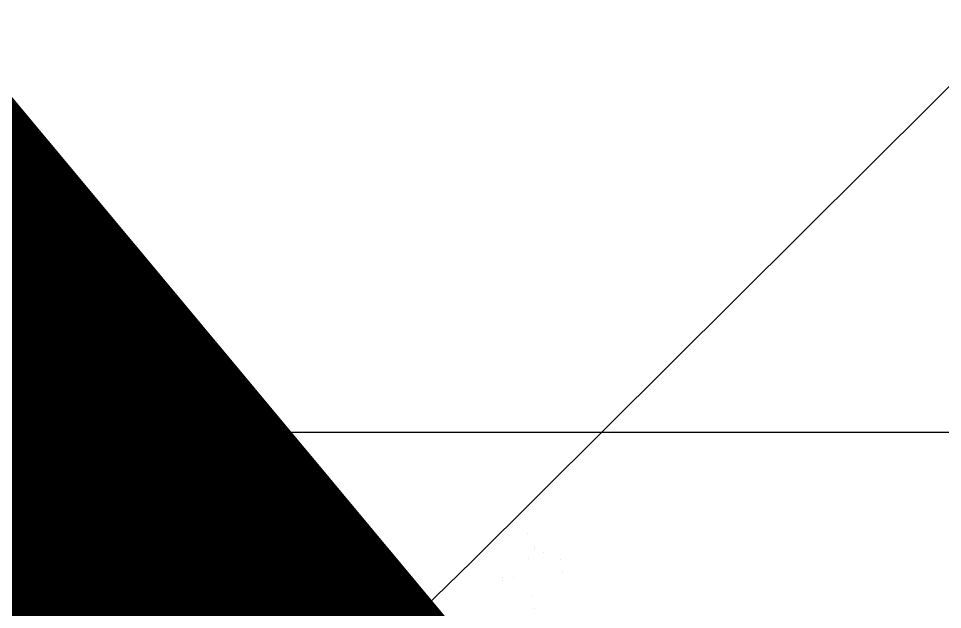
# Model space of a CAD drawing. Extents: x -5280327 to 29700, y -3925683 to 5564800.
# Drawn here: x 22032 to 22648, y 10730 to 11124 of the extents above; entities that cross this region are included whole.
import ezdxf

# ---------------------------------------------------------------- set-up
doc = ezdxf.new("R2010")
doc.units = 0
doc.linetypes.add('6', pattern=[2640.874023, 1320.437012, -1320.437012])
doc.layers.get('0').update_dxf_attribs({"linetype": 'CONTINUOUS'})
doc.layers.add('31_PREDIOS_TOTAL', color=7, linetype='CONTINUOUS')
doc.layers.add('LOTES', color=7, linetype='CONTINUOUS')

msp = doc.modelspace()

# ---------------------------------------------------------------- linework, layer by layer
at = {"color": 7, "linetype": '6', "const_width": 10343.08}
msp.add_lwpolyline([(0, 29405.62), (24528.32, 0)], dxfattribs=at)
msp.add_lwpolyline([(0, 29405.62), (24528.32, 0)], dxfattribs=at)
at = {"color": 7}
msp.add_polyline3d([(21516.53, 9968.51, 33050.6), (21996.07, 10433.28, 33050.6), (22334.38, 10762.19, 33050.6), (22686.79, 11112.61, 33050.6), (22820.54, 10715.27, 33050.6), (22935.45, 10416.91, 33050.6), (22929.18, 9943.44, 33050.6)], dxfattribs=at)
at = {"layer": '31_PREDIOS_TOTAL', "color": 7, "const_width": 0.00153}
for points in [[(22401.19, 10754.72), (22397.76, 10751.35), (22376.28, 10773.2), (22376.28, 10773.2), (22376.14, 10771.52), (22375.83, 10769.67), (22375.35, 10767.65), (22375.35, 10767.65), (22374.77, 10765.65), (22374.14, 10763.88), (22373.48, 10762.33), (22370.23, 10765.64), (22370.23, 10765.64), (22371.11, 10768.41), (22371.72, 10771.15), (22372.03, 10773.86), (22372.03, 10773.86), (22372.08, 10776.41), (22371.87, 10778.65), (22371.41, 10780.59), (22373.62, 10782.77), (22401.19, 10754.72)], [(22379.48, 10733.39), (22376.05, 10730.02), (22354.58, 10751.87), (22354.58, 10751.87), (22354.44, 10750.19), (22354.13, 10748.34), (22353.65, 10746.32), (22353.65, 10746.32), (22353.06, 10744.32), (22352.44, 10742.55), (22351.78, 10741), (22348.52, 10744.31), (22348.52, 10744.31), (22349.41, 10747.08), (22350.01, 10749.83), (22350.33, 10752.53), (22350.33, 10752.53), (22350.38, 10755.08), (22350.17, 10757.32), (22349.71, 10759.27), (22351.92, 10761.44), (22379.48, 10733.39)]]:
    msp.add_lwpolyline(points, dxfattribs=at)
at = {"layer": 'Cuadricula Coordenadas', "color": 7}
msp.add_lwpolyline([(15472.17, 10848.08), (24151.22, 10848.08)], dxfattribs=at)
at = {"layer": 'LOTES', "color": 7}
msp.add_lwpolyline([(22852.9, 10631.23), (22820.54, 10715.27), (22686.79, 11112.61), (22334.38, 10762.19), (21996.07, 10433.28), (21957.34, 10395.75), (22142.17, 10105.49), (22852.9, 10631.23)], dxfattribs=at)

doc.saveas('drawing.dxf')
